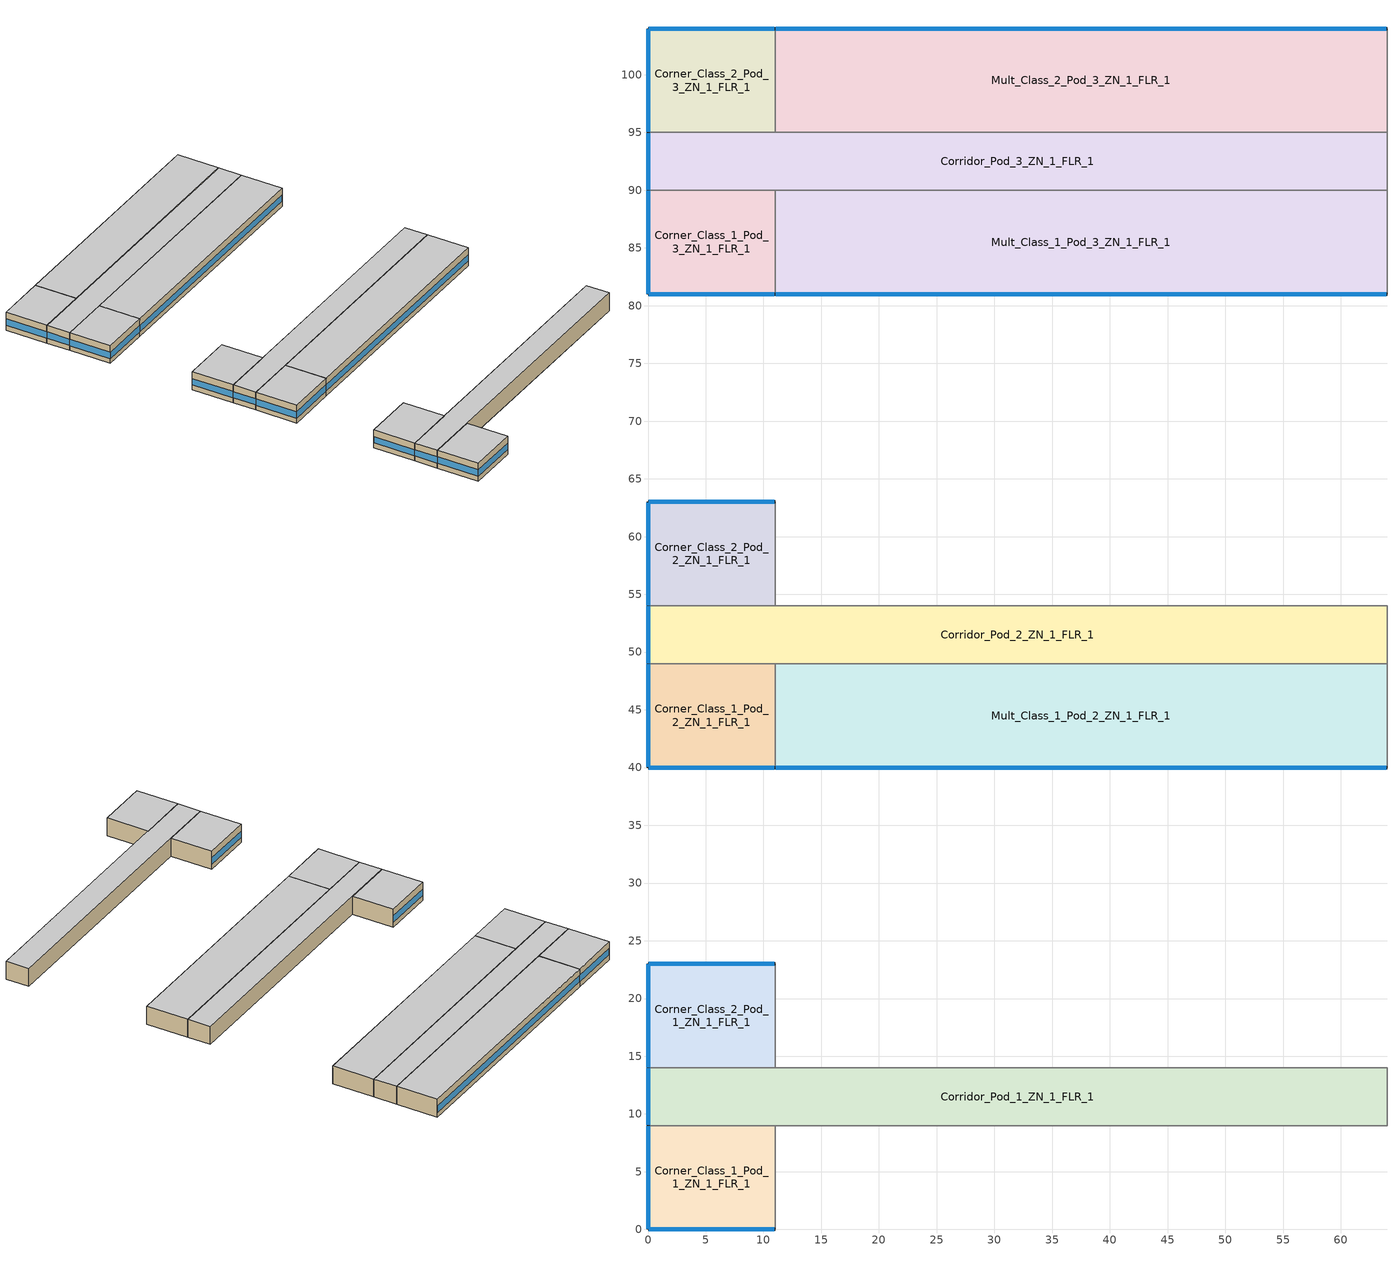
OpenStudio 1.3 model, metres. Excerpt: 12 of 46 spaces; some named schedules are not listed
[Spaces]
Mult_Class_2_Pod_3_ZN_1_FLR_1
 floor ground (ext-slab): 64,104 64,95 11,95 11,104 z0
 wall outside (Steel Frame Non-res Ext Wall): 64,104 11,104 z0:4
 wall to Corner_Class_2_Pod_3_ZN_1_FLR_1 (int-walls): 11,104 11,95 z0:4
 wall to Corridor_Pod_3_ZN_1_FLR_1 (int-walls): 11,95 64,95 z0:4
 wall to Bathrooms_ZN_1_FLR_1 (int-walls): 64,95 64,104 z0:4
 window (Window Non-res Fixed): 63.95,104 11.05,104 z1.1:2.5
 ceiling to Mult_Class_2_Pod_3_ZN_1_FLR_2 (INT-FLOOR-UNDERSIDE): 64,95 64,104 11,104 11,95 z4
Mult_Class_1_Pod_3_ZN_1_FLR_1
 floor ground (ext-slab): 64,90 64,81 11,81 11,90 z0
 wall outside (Steel Frame Non-res Ext Wall): 11,81 64,81 z0:4
 wall to Corner_Class_1_Pod_3_ZN_1_FLR_1 (int-walls): 11,90 11,81 z0:4
 wall to Corridor_Pod_3_ZN_1_FLR_1 (int-walls): 64,90 11,90 z0:4
 wall to Main_Corridor_ZN_1_FLR_1 (int-walls): 64,81 64,90 z0:4
 window (Window Non-res Fixed): 11.05,81 63.95,81 z1.1:2.5
 ceiling to Mult_Class_1_Pod_3_ZN_1_FLR_2 (INT-FLOOR-UNDERSIDE): 64,81 64,90 11,90 11,81 z4
Corridor_Pod_2_ZN_1_FLR_1
 floor ground (ext-slab): 64,54 64,49 0,49 0,54 z0
 wall outside (Steel Frame Non-res Ext Wall): 0,54 0,49 z0:4
 wall to Mult_Class_2_Pod_2_ZN_1_FLR_1 (int-walls): 64,54 11,54 z0:4
 wall to Corner_Class_1_Pod_2_ZN_1_FLR_1 (int-walls): 0,49 11,49 z0:4
 wall to Main_Corridor_ZN_1_FLR_1 (int-walls): 64,49 64,54 z0:4
 wall to Mult_Class_1_Pod_2_ZN_1_FLR_1 (int-walls): 11,49 64,49 z0:4
 wall to Corner_Class_2_Pod_2_ZN_1_FLR_1 (int-walls): 11,54 0,54 z0:4
 window (Window Non-res Fixed): 0,53.95 0,49.05 z1.1:2.53
 ceiling to Corridor_Pod_2_ZN_1_FLR_2 (INT-FLOOR-UNDERSIDE): 64,49 64,54 0,54 0,49 z4
Mult_Class_1_Pod_2_ZN_1_FLR_1
 floor ground (ext-slab): 64,49 64,40 11,40 11,49 z0
 wall outside (Steel Frame Non-res Ext Wall): 11,40 64,40 z0:4
 wall to Corner_Class_1_Pod_2_ZN_1_FLR_1 (int-walls): 11,49 11,40 z0:4
 wall to Main_Corridor_ZN_1_FLR_1 (int-walls): 64,40 64,49 z0:4
 window (Window Non-res Fixed): 11.05,40 63.95,40 z1.1:2.5
 ceiling to Mult_Class_1_Pod_2_ZN_1_FLR_2 (INT-FLOOR-UNDERSIDE): 64,40 64,49 11,49 11,40 z4
Corner_Class_2_Pod_3_ZN_1_FLR_1
 floor ground (ext-slab): 11,104 11,95 0,95 0,104 z0
 wall outside (Steel Frame Non-res Ext Wall): 11,104 0,104 0,95 z0:4
 wall to Corridor_Pod_3_ZN_1_FLR_1 (int-walls): 0,95 11,95 z0:4
 window (Window Non-res Fixed): 10.95,104 0.05,104 z1.1:2.51; 0,103.95 0,95.05 z1.1:2.52
 ceiling to Corner_Class_2_Pod_3_ZN_1_FLR_2 (INT-FLOOR-UNDERSIDE): 11,95 11,104 0,104 0,95 z4
Corner_Class_1_Pod_2_ZN_1_FLR_1
 floor ground (ext-slab): 11,49 11,40 0,40 0,49 z0
 wall outside (Steel Frame Non-res Ext Wall): 0,49 0,40 11,40 z0:4
 window (Window Non-res Fixed): 0,48.95 0,40.05 z1.1:2.52; 0.05,40 10.95,40 z1.1:2.51
 ceiling to Corner_Class_1_Pod_2_ZN_1_FLR_2 (INT-FLOOR-UNDERSIDE): 11,40 11,49 0,49 0,40 z4
Corner_Class_2_Pod_2_ZN_1_FLR_1
 floor ground (ext-slab): 11,63 11,54 0,54 0,63 z0
 wall outside (Steel Frame Non-res Ext Wall): 11,63 0,63 0,54 z0:4
 wall to Mult_Class_2_Pod_2_ZN_1_FLR_1 (int-walls): 11,54 11,63 z0:4
 window (Window Non-res Fixed): 0,62.95 0,54.05 z1.1:2.52; 10.95,63 0.05,63 z1.1:2.51
 ceiling to Corner_Class_2_Pod_2_ZN_1_FLR_2 (INT-FLOOR-UNDERSIDE): 11,54 11,63 0,63 0,54 z4
Corner_Class_1_Pod_1_ZN_1_FLR_1
 floor ground (ext-slab): 11,9 11,0 0,0 0,9 z0
 wall outside (Steel Frame Non-res Ext Wall): 0,9 0,0 11,0 z0:4
 wall to Corridor_Pod_1_ZN_1_FLR_1 (int-walls): 11,9 0,9 z0:4
 wall to Mult_Class_1_Pod_1_ZN_1_FLR_1 (int-walls): 11,0 11,9 z0:4
 window (Window Non-res Fixed): 0.05,0 10.95,0 z1.1:2.51; 0,8.95 0,0.05 z1.1:2.52
 ceiling to Corner_Class_1_Pod_1_ZN_1_FLR_2 (INT-FLOOR-UNDERSIDE): 11,0 11,9 0,9 0,0 z4
Corridor_Pod_1_ZN_1_FLR_1
 floor ground (ext-slab): 64,14 64,9 0,9 0,14 z0
 wall outside (Steel Frame Non-res Ext Wall): 0,14 0,9 z0:4
 wall to Mult_Class_1_Pod_1_ZN_1_FLR_1 (int-walls): 11,9 64,9 z0:4
 wall to Lobby_ZN_1_FLR_1 (int-walls): 64,9 64,14 z0:4
 wall to Mult_Class_2_Pod_1_ZN_1_FLR_1 (int-walls): 64,14 11,14 z0:4
 wall to Corner_Class_2_Pod_1_ZN_1_FLR_1 (int-walls): 11,14 0,14 z0:4
 window (Window Non-res Fixed): 0,13.95 0,9.05 z1.1:2.53
 ceiling to Corridor_Pod_1_ZN_1_FLR_2 (INT-FLOOR-UNDERSIDE): 64,9 64,14 0,14 0,9 z4
Corner_Class_2_Pod_1_ZN_1_FLR_1
 floor ground (ext-slab): 11,23 11,14 0,14 0,23 z0
 wall outside (Steel Frame Non-res Ext Wall): 11,23 0,23 0,14 z0:4
 wall to Mult_Class_2_Pod_1_ZN_1_FLR_1 (int-walls): 11,14 11,23 z0:4
 window (Window Non-res Fixed): 0,22.95 0,14.05 z1.1:2.52; 10.95,23 0.05,23 z1.1:2.51
 ceiling to Corner_Class_2_Pod_1_ZN_1_FLR_2 (INT-FLOOR-UNDERSIDE): 11,14 11,23 0,23 0,14 z4
Corner_Class_1_Pod_3_ZN_1_FLR_1
 floor ground (ext-slab): 11,90 11,81 0,81 0,90 z0
 wall outside (Steel Frame Non-res Ext Wall): 0,90 0,81 11,81 z0:4
 wall to Corridor_Pod_3_ZN_1_FLR_1 (int-walls): 11,90 0,90 z0:4
 window (Window Non-res Fixed): 0,89.95 0,81.05 z1.1:2.52; 0.05,81 10.95,81 z1.1:2.51
 ceiling to Corner_Class_1_Pod_3_ZN_1_FLR_2 (INT-FLOOR-UNDERSIDE): 11,81 11,90 0,90 0,81 z4
Corridor_Pod_3_ZN_1_FLR_1
 floor ground (ext-slab): 64,95 64,90 0,90 0,95 z0
 wall outside (Steel Frame Non-res Ext Wall): 0,95 0,90 z0:4
 wall to Bathrooms_ZN_1_FLR_1 (int-walls): 64,90 64,95 z0:4
 window (Window Non-res Fixed): 0,94.95 0,90.05 z1.1:2.53
 ceiling to Corridor_Pod_3_ZN_1_FLR_2 (INT-FLOOR-UNDERSIDE): 64,90 64,95 0,95 0,90 z4
[Site]
USA IL-CHICAGO-OHARE: Latitude {deg}=41.77; Longitude {deg}=-87.75; Time Zone {hr}=-6; Elevation {m}=190; Terrain=City
[Building]
Ref Bldg Secondary School New2004_v1.3_5.0: North Axis {deg}=0
[SizingPeriod:DesignDay] Barometric Pressure {Pa}=99063; Rain Indicator=0; Snow Indicator=0; Day of Month=21; Daylight Saving Time Indicator=0; Humidity Indicating Type=Wetbulb; Solar Model Indicator=ASHRAEClearSky
Name | Maximum Dry-Bulb Temperature {C} | Daily Dry-Bulb Temperature Range {deltaC} | Humidity Indicating Conditions at Maximum Dry-Bulb {BasedOnField A3} | Wind Speed {m/s} | Wind Direction {deg} | Sky Clearness | Month | Day Type
CHICAGO Ann Htg 99.6% Condns DB | -20.6 | 0 | -20.6 | 4.9 | 270 | 0 | 1 | WinterDesignDay
CHICAGO Ann Clg .4% Condns WB=>MDB | 31.2 | 10.7 | 25.5 | 5.3 | 230 | 1 | 7 | SummerDesignDay
[Construction]
Window Non-res Fixed: NonRes Fixed Assembly Window
Steel Frame Non-res Ext Wall: Wood Siding, Steel Frame NonRes Wall Insulation, 1/2IN Gypsum
int-walls: 1/2IN Gypsum, 1/2IN Gypsum
ext-slab: HW CONCRETE, CP02 CARPET PAD
INT-FLOOR-UNDERSIDE: CP02 CARPET PAD, MAT-CC05 4 HW CONCRETE
[WindowMaterial:SimpleGlazingSystem]
NonRes Fixed Assembly Window: U-Factor {W/m2-K}=3.23646; Solar Heat Gain Coefficient=0.39
[Material] Thermal Absorptance=0.9
Name | Roughness | Thickness {m} | Conductivity {W/m-K} | Density {kg/m3} | Specific Heat {J/kg-K} | Solar Absorptance | Visible Absorptance
Wood Siding | MediumSmooth | 0.01 | 0.11 | 544.62 | 1210 | 0.78 | 0.78
Steel Frame NonRes Wall Insulation | MediumRough | 0.0870565 | 0.049 | 265 | 836.8 | 0.7 | 0.7
1/2IN Gypsum | Smooth | 0.0127 | 0.16 | 784.9 | 830 | 0.92 | 0.92
HW CONCRETE; MAT-CC05 4 HW CONCRETE | Rough | 0.1016 | 1.311 | 2240 | 836.8 | 0.7 | 0.7
[Material:NoMass]
CP02 CARPET PAD: Roughness=VeryRough; Thermal Resistance {m2-K/W}=0.2165; Thermal Absorptance=0.9; Solar Absorptance=0.7; Visible Absorptance=0.8
[ThermalZone] Multiplier=1; Use Ideal Air Loads=No
Name | Thermostat
Mult_Class_2_Pod_3_ZN_1_FLR_1 Thermal Zone | ThermostatSetpoint:DualSetpoint #1
Corner_Class_2_Pod_3_ZN_1_FLR_1 Thermal Zone | ThermostatSetpoint:DualSetpoint #2
Mult_Class_1_Pod_3_ZN_1_FLR_1 Thermal Zone | ThermostatSetpoint:DualSetpoint #7
Corridor_Pod_2_ZN_1_FLR_1 Thermal Zone | ThermostatSetpoint:DualSetpoint #15
Mult_Class_1_Pod_2_ZN_1_FLR_1 Thermal Zone | ThermostatSetpoint:DualSetpoint #18
Corner_Class_1_Pod_1_ZN_1_FLR_1 Thermal Zone | ThermostatSetpoint:DualSetpoint #19
Corner_Class_1_Pod_3_ZN_1_FLR_1 Thermal Zone | ThermostatSetpoint:DualSetpoint #22
Corner_Class_1_Pod_2_ZN_1_FLR_1 Thermal Zone | ThermostatSetpoint:DualSetpoint #26
Corner_Class_2_Pod_2_ZN_1_FLR_1 Thermal Zone | ThermostatSetpoint:DualSetpoint #28
Corridor_Pod_1_ZN_1_FLR_1 Thermal Zone | ThermostatSetpoint:DualSetpoint #36
Corner_Class_2_Pod_1_ZN_1_FLR_1 Thermal Zone | ThermostatSetpoint:DualSetpoint #42
Corridor_Pod_3_ZN_1_FLR_1 Thermal Zone | ThermostatSetpoint:DualSetpoint #45
[Space] Part of Total Floor Area=Yes
Name | Thermal Zone
Mult_Class_2_Pod_3_ZN_1_FLR_1 | Mult_Class_2_Pod_3_ZN_1_FLR_1 Thermal Zone
Corner_Class_2_Pod_3_ZN_1_FLR_1 | Corner_Class_2_Pod_3_ZN_1_FLR_1 Thermal Zone
Mult_Class_1_Pod_3_ZN_1_FLR_1 | Mult_Class_1_Pod_3_ZN_1_FLR_1 Thermal Zone
Corridor_Pod_2_ZN_1_FLR_1 | Corridor_Pod_2_ZN_1_FLR_1 Thermal Zone
Mult_Class_1_Pod_2_ZN_1_FLR_1 | Mult_Class_1_Pod_2_ZN_1_FLR_1 Thermal Zone
Corner_Class_1_Pod_1_ZN_1_FLR_1 | Corner_Class_1_Pod_1_ZN_1_FLR_1 Thermal Zone
Corner_Class_1_Pod_3_ZN_1_FLR_1 | Corner_Class_1_Pod_3_ZN_1_FLR_1 Thermal Zone
Corner_Class_1_Pod_2_ZN_1_FLR_1 | Corner_Class_1_Pod_2_ZN_1_FLR_1 Thermal Zone
Corner_Class_2_Pod_2_ZN_1_FLR_1 | Corner_Class_2_Pod_2_ZN_1_FLR_1 Thermal Zone
Corridor_Pod_1_ZN_1_FLR_1 | Corridor_Pod_1_ZN_1_FLR_1 Thermal Zone
Corner_Class_2_Pod_1_ZN_1_FLR_1 | Corner_Class_2_Pod_1_ZN_1_FLR_1 Thermal Zone
Corridor_Pod_3_ZN_1_FLR_1 | Corridor_Pod_3_ZN_1_FLR_1 Thermal Zone
[InternalMass]
Name | Internal Mass Definition | Space or SpaceType
Corner_Class_1_Pod_2_ZN_1_FLR_1 Internal Mass | Corner_Class_1_Pod_2_ZN_1_FLR_1 Internal Mass Definition | Corner_Class_1_Pod_2_ZN_1_FLR_1
Mult_Class_2_Pod_3_ZN_1_FLR_1 Internal Mass | Mult_Class_2_Pod_3_ZN_1_FLR_1 Internal Mass Definition | Mult_Class_2_Pod_3_ZN_1_FLR_1
Corner_Class_2_Pod_1_ZN_1_FLR_1 Internal Mass | Corner_Class_2_Pod_1_ZN_1_FLR_1 Internal Mass Definition | Corner_Class_2_Pod_1_ZN_1_FLR_1
Corridor_Pod_2_ZN_1_FLR_1 Internal Mass | Corridor_Pod_2_ZN_1_FLR_1 Internal Mass Definition | Corridor_Pod_2_ZN_1_FLR_1
Corner_Class_1_Pod_1_ZN_1_FLR_1 Internal Mass | Corner_Class_1_Pod_1_ZN_1_FLR_1 Internal Mass Definition | Corner_Class_1_Pod_1_ZN_1_FLR_1
Corner_Class_2_Pod_3_ZN_1_FLR_1 Internal Mass | Corner_Class_2_Pod_3_ZN_1_FLR_1 Internal Mass Definition | Corner_Class_2_Pod_3_ZN_1_FLR_1
Corner_Class_1_Pod_3_ZN_1_FLR_1 Internal Mass | Corner_Class_1_Pod_3_ZN_1_FLR_1 Internal Mass Definition | Corner_Class_1_Pod_3_ZN_1_FLR_1
Corridor_Pod_3_ZN_1_FLR_1 Internal Mass | Corridor_Pod_3_ZN_1_FLR_1 Internal Mass Definition | Corridor_Pod_3_ZN_1_FLR_1
Mult_Class_1_Pod_3_ZN_1_FLR_1 Internal Mass | Mult_Class_1_Pod_3_ZN_1_FLR_1 Internal Mass Definition | Mult_Class_1_Pod_3_ZN_1_FLR_1
Mult_Class_1_Pod_2_ZN_1_FLR_1 Internal Mass | Mult_Class_1_Pod_2_ZN_1_FLR_1 Internal Mass Definition | Mult_Class_1_Pod_2_ZN_1_FLR_1
Corridor_Pod_1_ZN_1_FLR_1 Internal Mass | Corridor_Pod_1_ZN_1_FLR_1 Internal Mass Definition | Corridor_Pod_1_ZN_1_FLR_1
Corner_Class_2_Pod_2_ZN_1_FLR_1 Internal Mass | Corner_Class_2_Pod_2_ZN_1_FLR_1 Internal Mass Definition | Corner_Class_2_Pod_2_ZN_1_FLR_1
[People] Number of People Schedule=BLDG_OCC_SCH; Activity Level Schedule=ACTIVITY_SCH; Work Efficiency Schedule=WORK_EFF_SCH; Clothing Insulation Schedule=CLOTHING_SCH; Air Velocity Schedule=AIR_VELO_SCH
Name | People Definition | Space or SpaceType
Mult_Class_1_Pod_3_ZN_1_FLR_1 People | Mult_Class_1_Pod_3_ZN_1_FLR_1 People Definition | Mult_Class_1_Pod_3_ZN_1_FLR_1
Corner_Class_2_Pod_2_ZN_1_FLR_1 People | Corner_Class_2_Pod_2_ZN_1_FLR_1 People Definition | Corner_Class_2_Pod_2_ZN_1_FLR_1
Corridor_Pod_1_ZN_1_FLR_1 People | Corridor_Pod_1_ZN_1_FLR_1 People Definition | Corridor_Pod_1_ZN_1_FLR_1
Mult_Class_1_Pod_2_ZN_1_FLR_1 People | Mult_Class_1_Pod_2_ZN_1_FLR_1 People Definition | Mult_Class_1_Pod_2_ZN_1_FLR_1
Corner_Class_1_Pod_2_ZN_1_FLR_1 People | Corner_Class_1_Pod_2_ZN_1_FLR_1 People Definition | Corner_Class_1_Pod_2_ZN_1_FLR_1
Corridor_Pod_3_ZN_1_FLR_1 People | Corridor_Pod_3_ZN_1_FLR_1 People Definition | Corridor_Pod_3_ZN_1_FLR_1
Corner_Class_1_Pod_3_ZN_1_FLR_1 People | Corner_Class_1_Pod_3_ZN_1_FLR_1 People Definition | Corner_Class_1_Pod_3_ZN_1_FLR_1
Corner_Class_2_Pod_3_ZN_1_FLR_1 People | Corner_Class_2_Pod_3_ZN_1_FLR_1 People Definition | Corner_Class_2_Pod_3_ZN_1_FLR_1
Corner_Class_1_Pod_1_ZN_1_FLR_1 People | Corner_Class_1_Pod_1_ZN_1_FLR_1 People Definition | Corner_Class_1_Pod_1_ZN_1_FLR_1
Corridor_Pod_2_ZN_1_FLR_1 People | Corridor_Pod_2_ZN_1_FLR_1 People Definition | Corridor_Pod_2_ZN_1_FLR_1
Mult_Class_2_Pod_3_ZN_1_FLR_1 People | Mult_Class_2_Pod_3_ZN_1_FLR_1 People Definition | Mult_Class_2_Pod_3_ZN_1_FLR_1
Corner_Class_2_Pod_1_ZN_1_FLR_1 People | Corner_Class_2_Pod_1_ZN_1_FLR_1 People Definition | Corner_Class_2_Pod_1_ZN_1_FLR_1
[ElectricEquipment] Schedule=BLDG_EQUIP_SCH
Name | Electric Equipment Definition | Space or SpaceType
Corner_Class_1_Pod_2_ZN_1_FLR_1_PlugMisc_Equip | Corner_Class_1_Pod_2_ZN_1_FLR_1_PlugMisc_Equip Definition | Corner_Class_1_Pod_2_ZN_1_FLR_1
Mult_Class_1_Pod_3_ZN_1_FLR_1_PlugMisc_Equip | Mult_Class_1_Pod_3_ZN_1_FLR_1_PlugMisc_Equip Definition | Mult_Class_1_Pod_3_ZN_1_FLR_1
Corridor_Pod_2_ZN_1_FLR_1_PlugMisc_Equip | Corridor_Pod_2_ZN_1_FLR_1_PlugMisc_Equip Definition | Corridor_Pod_2_ZN_1_FLR_1
Corner_Class_1_Pod_1_ZN_1_FLR_1_PlugMisc_Equip | Corner_Class_1_Pod_1_ZN_1_FLR_1_PlugMisc_Equip Definition | Corner_Class_1_Pod_1_ZN_1_FLR_1
Corridor_Pod_3_ZN_1_FLR_1_PlugMisc_Equip | Corridor_Pod_3_ZN_1_FLR_1_PlugMisc_Equip Definition | Corridor_Pod_3_ZN_1_FLR_1
Corner_Class_1_Pod_3_ZN_1_FLR_1_PlugMisc_Equip | Corner_Class_1_Pod_3_ZN_1_FLR_1_PlugMisc_Equip Definition | Corner_Class_1_Pod_3_ZN_1_FLR_1
Corner_Class_2_Pod_2_ZN_1_FLR_1_PlugMisc_Equip | Corner_Class_2_Pod_2_ZN_1_FLR_1_PlugMisc_Equip Definition | Corner_Class_2_Pod_2_ZN_1_FLR_1
Corner_Class_2_Pod_1_ZN_1_FLR_1_PlugMisc_Equip | Corner_Class_2_Pod_1_ZN_1_FLR_1_PlugMisc_Equip Definition | Corner_Class_2_Pod_1_ZN_1_FLR_1
Corridor_Pod_1_ZN_1_FLR_1_PlugMisc_Equip | Corridor_Pod_1_ZN_1_FLR_1_PlugMisc_Equip Definition | Corridor_Pod_1_ZN_1_FLR_1
Mult_Class_1_Pod_2_ZN_1_FLR_1_PlugMisc_Equip | Mult_Class_1_Pod_2_ZN_1_FLR_1_PlugMisc_Equip Definition | Mult_Class_1_Pod_2_ZN_1_FLR_1
Corner_Class_2_Pod_3_ZN_1_FLR_1_PlugMisc_Equip | Corner_Class_2_Pod_3_ZN_1_FLR_1_PlugMisc_Equip Definition | Corner_Class_2_Pod_3_ZN_1_FLR_1
Mult_Class_2_Pod_3_ZN_1_FLR_1_PlugMisc_Equip | Mult_Class_2_Pod_3_ZN_1_FLR_1_PlugMisc_Equip Definition | Mult_Class_2_Pod_3_ZN_1_FLR_1
[SpaceInfiltration:DesignFlowRate] Schedule=INFIL_SCH; Design Flow Rate Calculation Method=Flow/ExteriorWallArea; Flow per Exterior Surface Area {m3/s-m2}=0.000302; Constant Term Coefficient=1; Temperature Term Coefficient=0; Velocity Term Coefficient=0; Velocity Squared Term Coefficient=0
Name | Space or SpaceType
Corner_Class_1_Pod_3_ZN_1_FLR_1_Infiltration | Corner_Class_1_Pod_3_ZN_1_FLR_1
Corner_Class_1_Pod_2_ZN_1_FLR_1_Infiltration | Corner_Class_1_Pod_2_ZN_1_FLR_1
Corner_Class_2_Pod_2_ZN_1_FLR_1_Infiltration | Corner_Class_2_Pod_2_ZN_1_FLR_1
Corridor_Pod_1_ZN_1_FLR_1_Infiltration | Corridor_Pod_1_ZN_1_FLR_1
Corridor_Pod_2_ZN_1_FLR_1_Infiltration | Corridor_Pod_2_ZN_1_FLR_1
Mult_Class_1_Pod_3_ZN_1_FLR_1_Infiltration | Mult_Class_1_Pod_3_ZN_1_FLR_1
Corner_Class_2_Pod_1_ZN_1_FLR_1_Infiltration | Corner_Class_2_Pod_1_ZN_1_FLR_1
Corner_Class_2_Pod_3_ZN_1_FLR_1_Infiltration | Corner_Class_2_Pod_3_ZN_1_FLR_1
Mult_Class_1_Pod_2_ZN_1_FLR_1_Infiltration | Mult_Class_1_Pod_2_ZN_1_FLR_1
Mult_Class_2_Pod_3_ZN_1_FLR_1_Infiltration | Mult_Class_2_Pod_3_ZN_1_FLR_1
Corner_Class_1_Pod_1_ZN_1_FLR_1_Infiltration | Corner_Class_1_Pod_1_ZN_1_FLR_1
Corridor_Pod_3_ZN_1_FLR_1_Infiltration | Corridor_Pod_3_ZN_1_FLR_1
[Lights] Schedule=BLDG_LIGHT_SCH; Fraction Replaceable=1
Name | Lights Definition | Space or SpaceType
Corner_Class_1_Pod_1_ZN_1_FLR_1_Lights | Corner_Class_1_Pod_1_ZN_1_FLR_1_Lights Definition | Corner_Class_1_Pod_1_ZN_1_FLR_1
Corridor_Pod_1_ZN_1_FLR_1_Lights | Corridor_Pod_1_ZN_1_FLR_1_Lights Definition | Corridor_Pod_1_ZN_1_FLR_1
Corner_Class_2_Pod_1_ZN_1_FLR_1_Lights | Corner_Class_2_Pod_1_ZN_1_FLR_1_Lights Definition | Corner_Class_2_Pod_1_ZN_1_FLR_1
Corner_Class_2_Pod_3_ZN_1_FLR_1_Lights | Corner_Class_2_Pod_3_ZN_1_FLR_1_Lights Definition | Corner_Class_2_Pod_3_ZN_1_FLR_1
Mult_Class_1_Pod_2_ZN_1_FLR_1_Lights | Mult_Class_1_Pod_2_ZN_1_FLR_1_Lights Definition | Mult_Class_1_Pod_2_ZN_1_FLR_1
Mult_Class_1_Pod_3_ZN_1_FLR_1_Lights | Mult_Class_1_Pod_3_ZN_1_FLR_1_Lights Definition | Mult_Class_1_Pod_3_ZN_1_FLR_1
Corridor_Pod_2_ZN_1_FLR_1_Lights | Corridor_Pod_2_ZN_1_FLR_1_Lights Definition | Corridor_Pod_2_ZN_1_FLR_1
Mult_Class_2_Pod_3_ZN_1_FLR_1_Lights | Mult_Class_2_Pod_3_ZN_1_FLR_1_Lights Definition | Mult_Class_2_Pod_3_ZN_1_FLR_1
Corner_Class_1_Pod_3_ZN_1_FLR_1_Lights | Corner_Class_1_Pod_3_ZN_1_FLR_1_Lights Definition | Corner_Class_1_Pod_3_ZN_1_FLR_1
Corner_Class_2_Pod_2_ZN_1_FLR_1_Lights | Corner_Class_2_Pod_2_ZN_1_FLR_1_Lights Definition | Corner_Class_2_Pod_2_ZN_1_FLR_1
Corridor_Pod_3_ZN_1_FLR_1_Lights | Corridor_Pod_3_ZN_1_FLR_1_Lights Definition | Corridor_Pod_3_ZN_1_FLR_1
